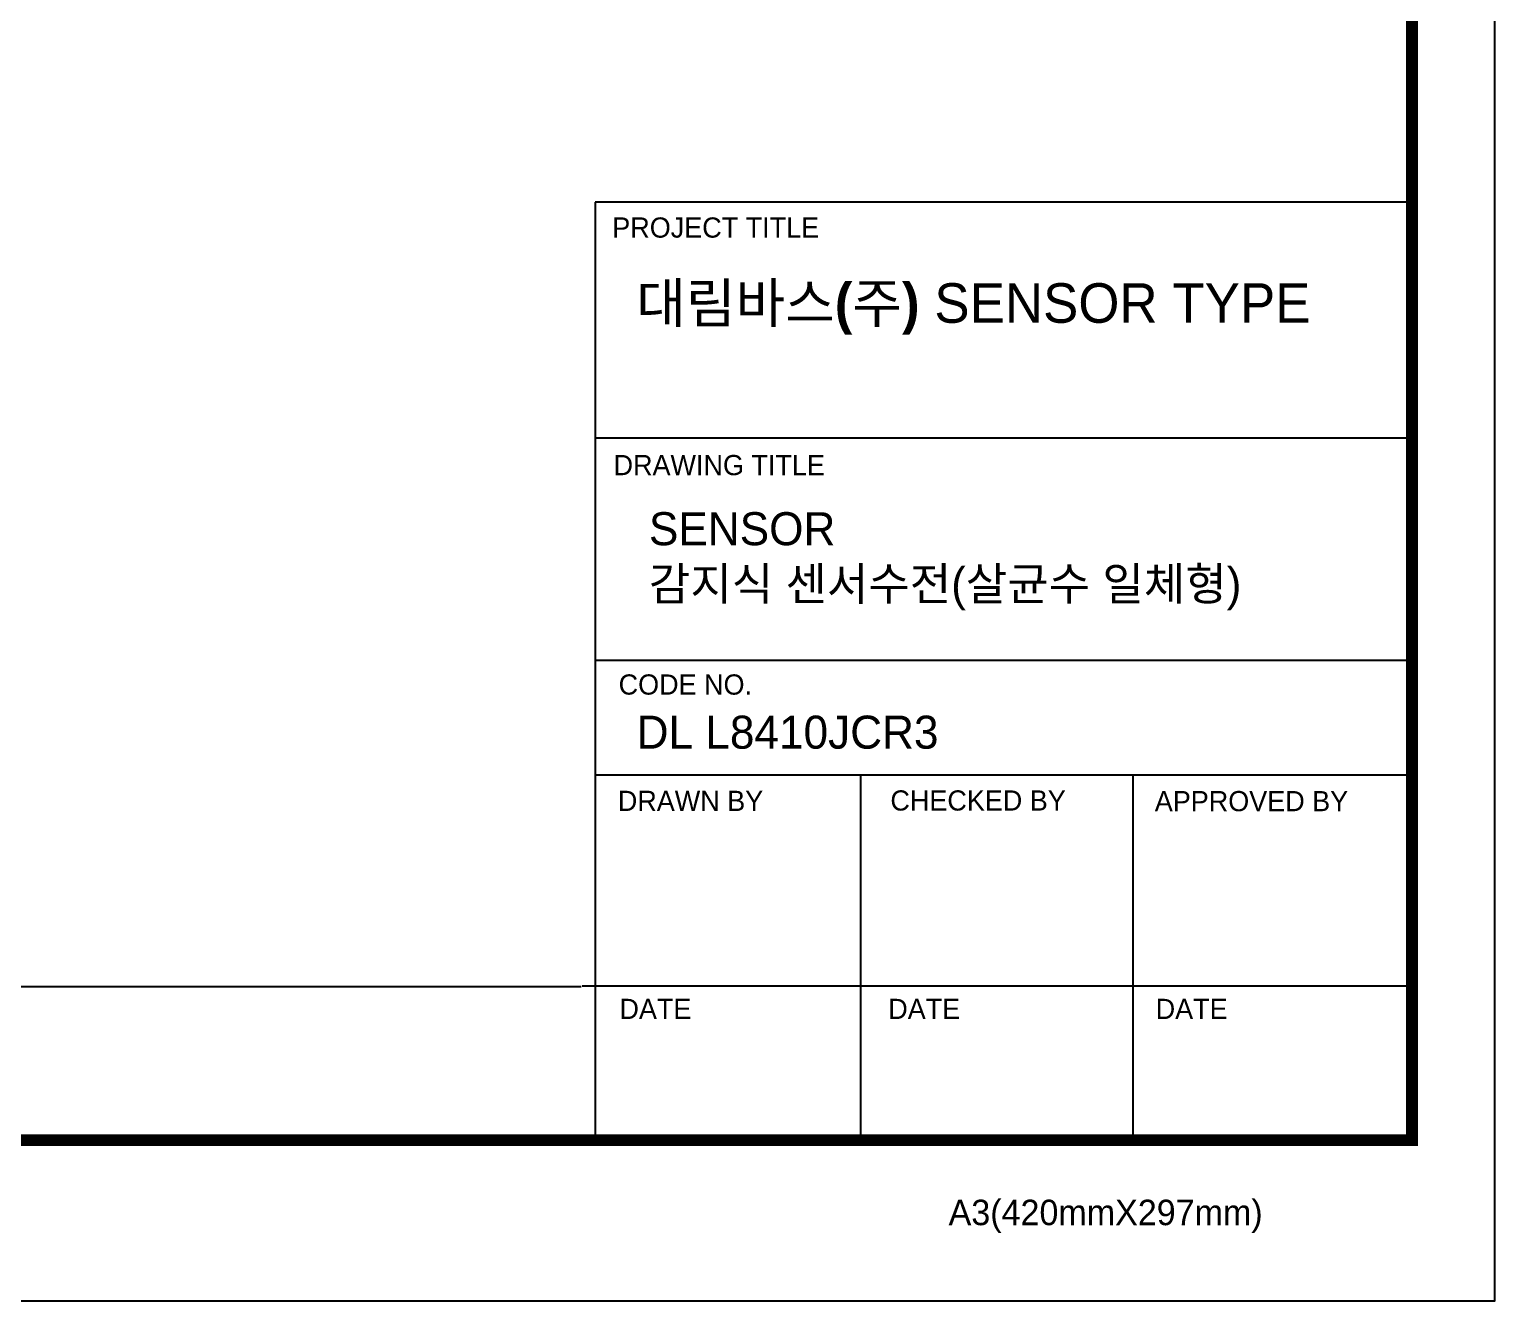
# Model space of a CAD drawing. Extents: x 0 to 948, y 0 to 695.
# Drawn here: x 676.1 to 947.9, y 0 to 235.6 of the extents above; entities that cross this region are included whole.
import ezdxf

# ---------------------------------------------------------------- set-up
doc = ezdxf.new("R2010")
doc.units = 0
doc.header["$LTSCALE"] = 10
doc.header["$MEASUREMENT"] = 0
doc.layers.get('0').update_dxf_attribs({"linetype": 'CONTINUOUS'})
doc.styles.add('Daelim Dimension', font='')
doc.styles.get('Daelim Dimension').set_extended_font_data('나눔고딕')

msp = doc.modelspace()

# ---------------------------------------------------------------- linework, layer by layer
at = {"color": 5, "lineweight": -3, "ltscale": 40}
for p, q in [((932.52, 203.59), (781.04, 203.59)), ((932.52, 159.8), (781.04, 159.8)), ((932.52, 159.8), (781.04, 159.8)), ((932.52, 118.61), (781.04, 118.61)), ((932.52, 118.61), (781.04, 118.61)), ((932.52, 97.37), (781.04, 97.37)), ((932.52, 97.37), (781.04, 97.37)), ((830.24, 97.37), (830.24, 29.74)), ((880.74, 97.37), (880.74, 29.74)), ((932.52, 58.3), (778.64, 58.3)), ((932.52, 58.3), (782.22, 58.3)), ((932.52, 29.74), (802.7, 29.74))]:
    msp.add_line(p, q, dxfattribs=at)
at = {"color": 5, "lineweight": -3, "ltscale": 0.5}
msp.add_line((781.04, 203.59), (781.04, 28.82), dxfattribs=at)
at = {"color": 5, "lineweight": -3}
msp.add_line((15.24, 58.19), (778.46, 58.19), dxfattribs=at)
at = {"lineweight": -3, "ltscale": 0.5}
msp.add_lwpolyline([(0, 0), (947.86, 0), (947.86, 694.51), (0, 694.51)], close=True, dxfattribs=at)
at = {"color": 5, "linetype": 'ByBlock', "lineweight": -3, "const_width": 2.18}
msp.add_lwpolyline([(15.24, 29.74), (932.52, 29.74), (932.52, 678.39), (15.24, 678.39)], close=True, dxfattribs=at)

# ---------------------------------------------------------------- texts
at = {"color": 5, "lineweight": -3, "ltscale": 40, "style": 'Daelim Dimension'}
for s, height, p in [('PROJECT TITLE', 3.7405, (784.24, 196.99)), ('DRAWING TITLE', 3.7405, (784.48, 152.97)), ('CODE NO.', 3.74, (785.42, 112.31)), ('DRAWN BY', 3.74, (785.27, 90.75)), ('CHECKED BY', 3.74, (835.81, 90.82)), ('APPROVED BY', 3.7405, (884.83, 90.7)), ('DATE', 3.74, (785.57, 52.2)), ('DATE', 3.74, (835.41, 52.2)), ('DATE', 3.74, (885, 52.2)), ('A3(420mmX297mm)', 4.7209, (846.6, 13.99))]:
    msp.add_text(s, height=height, dxfattribs=at).set_placement(p)
at = {"lineweight": -3, "attachment_point": 1, "style": 'Daelim Dimension'}
for s, insert, char_height, width in [('{\\fPretendard Variable SemiBold|b0|i0|c129|p2;\\C7;대림바스(주)} SENSOR TYPE', (788.69, 188.54), 7.3324, 124.1284), (' SENSOR\\P 감지식 센서수전(살균수 일체형)', (788.76, 146.11), 6.1212, 136.5772), ('DL L8410JCR3', (788.76, 108.41), 6.1212, 103.0136)]:
    msp.add_mtext(s, dxfattribs=dict(at, insert=insert, char_height=char_height, width=width))

doc.saveas('drawing.dxf')
